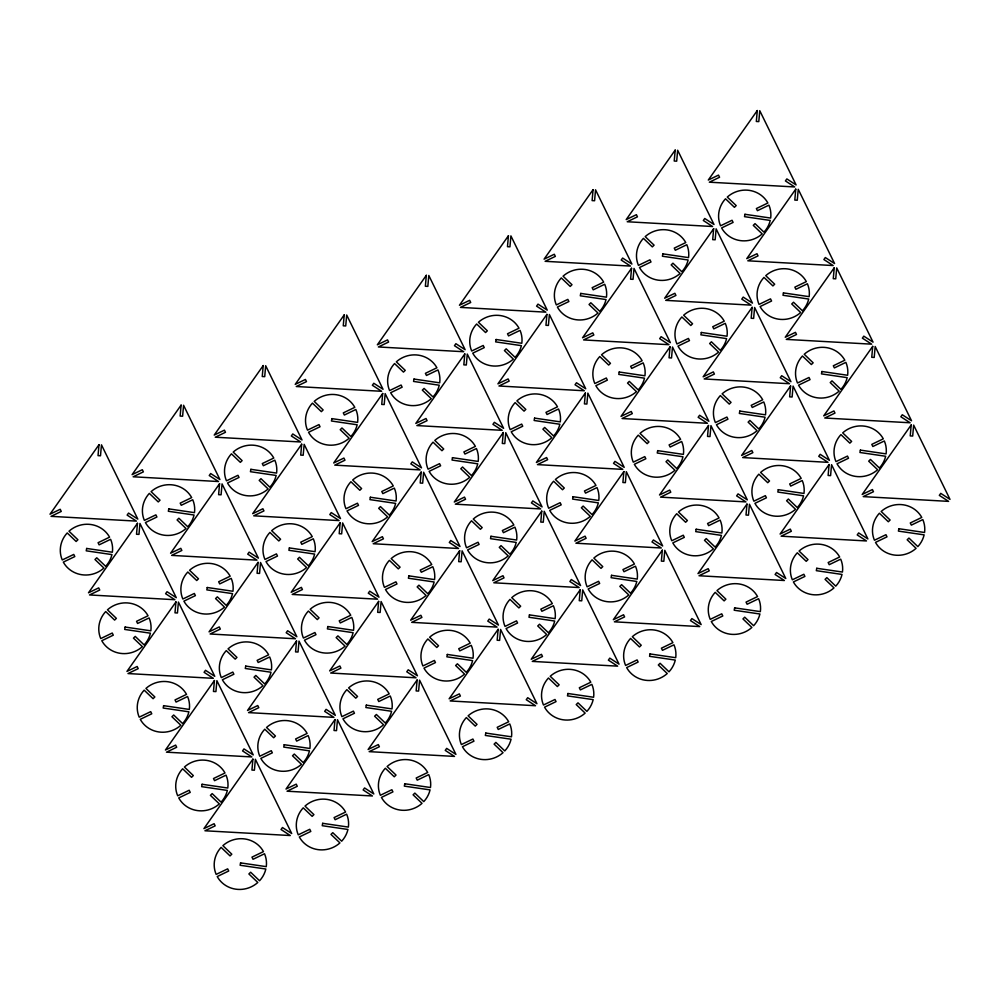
<?xml version="1.0" encoding="UTF-8"?>
<svg xmlns="http://www.w3.org/2000/svg" width="1000" height="1000" viewBox="0 0 1000 1000"><rect width="100%" height="100%" fill="white"/><g stroke="black" fill="none" stroke-linecap="round" stroke-linejoin="round"><path stroke-width="1.5" d="M99 444.7L98.038 455.637L100.5 455.775L101.463 444.837L137.812 519.1L128.55 513.088L127.137 515.1L136.387 521.112L51.05 516.35L61.262 511.425L60.213 509.275L50 514.2L99 444.7M137.475 523.312L136.512 534.25L138.975 534.388L139.938 523.45L176.287 597.712L167.025 591.7L165.613 593.713L174.862 599.712L89.525 594.95L99.738 590.037L98.688 587.888L88.475 592.812L137.475 523.312M181.1 405.138L180.138 416.075L182.613 416.213L183.575 405.275L219.913 479.538L210.662 473.525L209.25 475.538L218.5 481.538L133.162 476.788L143.375 471.863L142.325 469.712L132.113 474.637L181.1 405.138M175.95 601.925L174.988 612.85L177.45 612.987L178.412 602.062L214.762 676.312L205.5 670.3L204.088 672.312L213.337 678.325L128 673.562L138.212 668.637L137.162 666.488L126.95 671.413L175.95 601.925M219.575 483.75L218.612 494.675L221.088 494.812L222.05 483.888L258.387 558.138L249.137 552.137L247.725 554.138L256.975 560.15L171.637 555.388L181.85 550.462L180.8 548.325L170.575 553.237L219.575 483.75M214.425 680.525L213.463 691.462L215.925 691.6L216.887 680.662L253.238 754.925L243.975 748.913L242.562 750.925L251.812 756.938L166.475 752.175L176.688 747.25L175.637 745.1L165.425 750.025L214.425 680.525M263.212 365.575L262.25 376.512L264.713 376.65L265.675 365.712L302.025 439.975L292.775 433.963L291.35 435.975L300.613 441.975L215.263 437.212L225.475 432.3L224.425 430.15L214.213 435.075L263.212 365.575M258.05 562.362L257.087 573.288L259.562 573.425L260.525 562.5L296.863 636.75L287.613 630.737L286.2 632.75L295.45 638.763L210.113 634L220.325 629.075L219.275 626.925L209.05 631.85L258.05 562.362M252.9 759.137L251.938 770.075L254.4 770.212L255.362 759.275L291.712 833.525L282.45 827.525L281.038 829.525L290.287 835.537L204.95 830.775L215.162 825.85L214.112 823.713L203.9 828.637L252.9 759.137M301.688 444.188L300.725 455.112L303.188 455.25L304.15 444.325L340.5 518.575L331.238 512.575L329.825 514.575L339.075 520.588L253.738 515.825L263.95 510.9L262.9 508.762L252.688 513.675L301.688 444.188M296.525 640.962L295.562 651.9L298.038 652.038L299 641.1L335.337 715.362L326.087 709.35L324.675 711.363L333.925 717.362L248.575 712.613L258.8 707.688L257.75 705.537L247.525 710.462L296.525 640.962M344.225 314.887L343.263 325.812L345.725 325.95L346.688 315.025L383.038 389.275L373.787 383.275L372.362 385.275L381.625 391.287L296.275 386.525L306.488 381.6L305.438 379.45L295.225 384.375L344.225 314.887M340.163 522.788L339.2 533.725L341.662 533.862L342.625 522.925L378.975 597.188L369.712 591.175L368.3 593.188L377.55 599.2L292.213 594.438L302.425 589.513L301.375 587.362L291.163 592.288L340.163 522.788M335 719.575L334.038 730.5L336.512 730.638L337.475 719.712L373.812 793.962L364.562 787.962L363.15 789.963L372.4 795.975L287.05 791.213L297.275 786.287L296.225 784.15L286 789.062L335 719.575M382.7 393.488L381.737 404.425L384.2 404.562L385.163 393.625L421.512 467.887L412.262 461.875L410.838 463.888L420.1 469.9L334.75 465.138L344.963 460.213L343.913 458.062L333.7 462.987L382.7 393.488M378.638 601.4L377.675 612.337L380.138 612.475L381.1 601.538L417.45 675.8L408.188 669.788L406.775 671.8L416.025 677.8L330.688 673.037L340.9 668.125L339.85 665.975L329.637 670.9L378.638 601.4M426.325 275.325L425.363 286.25L427.837 286.388L428.8 275.462L465.138 349.712L455.887 343.7L454.475 345.712L463.725 351.725L378.387 346.962L388.6 342.038L387.55 339.888L377.337 344.812L426.325 275.325M421.175 472.1L420.213 483.038L422.675 483.175L423.638 472.238L459.988 546.5L450.725 540.487L449.312 542.5L458.562 548.5L373.225 543.737L383.438 538.825L382.388 536.675L372.175 541.6L421.175 472.1M417.113 680.013L416.15 690.938L418.612 691.075L419.575 680.15L455.925 754.4L446.662 748.388L445.25 750.4L454.5 756.413L369.162 751.65L379.375 746.725L378.325 744.575L368.113 749.5L417.113 680.013M464.8 353.925L463.837 364.862L466.312 365L467.275 354.062L503.612 428.325L494.363 422.312L492.95 424.325L502.2 430.325L416.863 425.575L427.075 420.65L426.025 418.5L415.812 423.425L464.8 353.925M459.65 550.712L458.688 561.638L461.15 561.775L462.113 550.85L498.462 625.1L489.2 619.087L487.788 621.1L497.038 627.112L411.7 622.35L421.912 617.425L420.863 615.275L410.65 620.2L459.65 550.712M508.438 235.75L507.475 246.688L509.938 246.825L510.9 235.888L547.25 310.15L538 304.137L536.575 306.15L545.837 312.162L460.487 307.4L470.712 302.475L469.65 300.325L459.438 305.25L508.438 235.75M503.275 432.537L502.312 443.462L504.787 443.6L505.75 432.675L542.087 506.925L532.837 500.925L531.425 502.925L540.675 508.938L455.337 504.175L465.55 499.25L464.5 497.113L454.288 502.025L503.275 432.537M498.125 629.312L497.163 640.25L499.625 640.387L500.588 629.45L536.938 703.713L527.675 697.7L526.263 699.712L535.513 705.725L450.175 700.962L460.387 696.038L459.338 693.888L449.125 698.812L498.125 629.312M546.912 314.363L545.95 325.3L548.413 325.438L549.375 314.5L585.725 388.762L576.475 382.75L575.05 384.762L584.312 390.763L498.963 386L509.175 381.087L508.125 378.938L497.912 383.862L546.912 314.363M541.75 511.138L540.788 522.075L543.263 522.212L544.225 511.287L580.562 585.538L571.312 579.525L569.9 581.538L579.15 587.55L493.812 582.788L504.025 577.863L502.975 575.712L492.762 580.638L541.75 511.138M593.075 189.675L592.112 200.6L594.587 200.738L595.538 189.812L631.888 264.062L622.638 258.062L621.213 260.062L630.475 266.075L545.125 261.312L555.35 256.388L554.3 254.25L544.075 259.163L593.075 189.675M585.388 392.975L584.425 403.9L586.888 404.038L587.85 393.113L624.2 467.362L614.95 461.362L613.525 463.363L622.788 469.375L537.438 464.613L547.65 459.688L546.6 457.55L536.388 462.463L585.388 392.975M580.225 589.75L579.263 600.688L581.737 600.825L582.7 589.888L619.038 664.15L609.788 658.138L608.375 660.15L617.625 666.15L532.288 661.4L542.5 656.475L541.45 654.325L531.225 659.25L580.225 589.75M631.55 268.275L630.588 279.212L633.05 279.35L634.012 268.412L670.362 342.675L661.112 336.662L659.688 338.675L668.95 344.688L583.6 339.925L593.825 335L592.775 332.85L582.55 337.775L631.55 268.275M623.862 471.575L622.9 482.512L625.363 482.65L626.325 471.712L662.675 545.975L653.425 539.963L652 541.975L661.263 547.987L575.913 543.225L586.125 538.3L585.075 536.15L574.862 541.075L623.862 471.575M675.188 150.113L674.225 161.038L676.688 161.175L677.65 150.25L714 224.5L704.737 218.487L703.325 220.5L712.575 226.513L627.238 221.75L637.45 216.825L636.4 214.675L626.188 219.6L675.188 150.113M670.025 346.887L669.062 357.825L671.525 357.962L672.487 347.025L708.838 421.287L699.587 415.275L698.162 417.287L707.425 423.288L622.075 418.525L632.3 413.612L631.25 411.463L621.025 416.388L670.025 346.887M662.337 550.188L661.375 561.125L663.838 561.263L664.8 550.325L701.15 624.587L691.888 618.575L690.475 620.588L699.725 626.587L614.388 621.825L624.6 616.912L623.55 614.763L613.337 619.688L662.337 550.188M713.662 228.713L712.7 239.65L715.163 239.788L716.125 228.85L752.475 303.113L743.213 297.1L741.8 299.113L751.05 305.125L665.713 300.363L675.925 295.438L674.875 293.288L664.663 298.212L713.662 228.713M708.5 425.5L707.537 436.425L710 436.562L710.962 425.637L747.312 499.888L738.062 493.888L736.637 495.887L745.9 501.9L660.55 497.137L670.775 492.212L669.725 490.075L659.5 494.988L708.5 425.5M757.288 110.55L756.325 121.475L758.8 121.613L759.762 110.688L796.1 184.938L786.85 178.925L785.425 180.938L794.688 186.95L709.338 182.188L719.562 177.262L718.512 175.113L708.288 180.037L757.288 110.55M752.138 307.325L751.175 318.263L753.637 318.4L754.6 307.462L790.95 381.725L781.688 375.712L780.275 377.725L789.525 383.725L704.188 378.963L714.4 374.05L713.35 371.9L703.138 376.825L752.138 307.325M746.975 504.1L746.012 515.037L748.475 515.175L749.438 504.237L785.788 578.5L776.538 572.487L775.113 574.5L784.375 580.513L699.025 575.75L709.25 570.825L708.188 568.675L697.975 573.6L746.975 504.1M795.763 189.15L794.8 200.087L797.275 200.225L798.238 189.288L834.575 263.55L825.325 257.538L823.9 259.55L833.162 265.55L747.812 260.8L758.037 255.875L756.988 253.725L746.762 258.65L795.763 189.15M790.612 385.938L789.65 396.863L792.113 397L793.075 386.075L829.425 460.325L820.163 454.312L818.75 456.325L828 462.337L742.663 457.575L752.875 452.65L751.825 450.5L741.612 455.425L790.612 385.938M834.237 267.762L833.275 278.688L835.738 278.825L836.7 267.9L873.05 342.15L863.8 336.15L862.375 338.15L871.637 344.162L786.287 339.4L796.513 334.475L795.462 332.337L785.238 337.25L834.237 267.762M829.087 464.538L828.125 475.475L830.588 475.613L831.55 464.675L867.887 538.938L858.637 532.925L857.225 534.938L866.475 540.95L781.137 536.188L791.35 531.263L790.3 529.113L780.088 534.038L829.087 464.538M872.712 346.362L871.75 357.3L874.212 357.438L875.175 346.5L911.525 420.763L902.275 414.75L900.85 416.763L910.113 422.775L824.762 418.013L834.987 413.088L833.938 410.938L823.713 415.863L872.712 346.362M911.188 424.975L910.225 435.913L912.688 436.05L913.65 425.112L950 499.375L940.75 493.363L939.325 495.375L948.587 501.375L863.238 496.613L873.462 491.7L872.412 489.55L862.188 494.475L911.188 424.975M86.662 548.45L86.225 550.825L111.95 554.6A26.3 25.238 -21.6 0 1 105.662 566.325L96.75 557.788L94.987 559.525L103.9 568.062A26.3 25.238 -21.6 0 1 63.312 562.112L74.812 556.575L73.763 554.425L62.263 559.963A26.3 25.238 -21.6 0 1 67.225 532.95L76.137 541.487L77.9 539.75L68.987 531.213A26.3 25.238 -21.6 0 1 109.575 537.163L98.075 542.712L99.125 544.85L110.625 539.312A26.3 25.238 -21.6 0 1 112.387 552.225L86.662 548.45M125.138 627.062L124.7 629.438L150.425 633.2A26.3 25.238 -21.6 0 1 144.137 644.938L135.225 636.4L133.463 638.138L142.375 646.663A26.3 25.238 -21.6 0 1 101.788 640.725L113.287 635.175L112.238 633.038L100.738 638.575A26.3 25.238 -21.6 0 1 105.7 611.562L114.612 620.087L116.375 618.362L107.463 609.825A26.3 25.238 -21.6 0 1 148.05 615.775L136.55 621.312L137.6 623.462L149.1 617.925A26.3 25.238 -21.6 0 1 150.85 630.825L125.138 627.062M168.775 508.888L168.337 511.262L194.05 515.025A26.3 25.238 -21.6 0 1 187.775 526.763L178.863 518.225L177.1 519.963L186.012 528.5A26.3 25.238 -21.6 0 1 145.425 522.55L156.925 517L155.875 514.862L144.375 520.4A26.3 25.238 -21.6 0 1 149.338 493.387L158.25 501.925L160.012 500.188L151.1 491.65A26.3 25.238 -21.6 0 1 191.688 497.6L180.188 503.137L181.238 505.288L192.738 499.75A26.3 25.238 -21.6 0 1 194.488 512.65L168.775 508.888M163.612 705.662L163.175 708.037L188.9 711.812A26.3 25.238 -21.6 0 1 182.613 723.538L173.7 715.013L171.938 716.737L180.85 725.275A26.3 25.238 -21.6 0 1 140.262 719.325L151.762 713.787L150.712 711.637L139.213 717.175A26.3 25.238 -21.6 0 1 144.175 690.163L153.088 698.7L154.85 696.963L145.938 688.438A26.3 25.238 -21.6 0 1 186.525 694.375L175.025 699.925L176.075 702.075L187.575 696.525A26.3 25.238 -21.6 0 1 189.325 709.438L163.612 705.662M207.25 587.5L206.812 589.875L232.525 593.638A26.3 25.238 -21.6 0 1 226.25 605.375L217.338 596.838L215.575 598.575L224.488 607.1A26.3 25.238 -21.6 0 1 183.9 601.15L195.4 595.612L194.338 593.462L182.838 599.012A26.3 25.238 -21.6 0 1 187.812 572L196.725 580.525L198.487 578.787L189.575 570.262A26.3 25.238 -21.6 0 1 230.162 576.213L218.663 581.75L219.713 583.9L231.213 578.35A26.3 25.238 -21.6 0 1 232.963 591.263L207.25 587.5M250.875 469.325L250.438 471.7L276.163 475.462A26.3 25.238 -21.6 0 1 269.875 487.2L260.963 478.663L259.2 480.4L268.113 488.938A26.3 25.238 -21.6 0 1 227.525 482.987L239.025 477.438L237.975 475.3L226.475 480.838A26.3 25.238 -21.6 0 1 231.438 453.825L240.35 462.35L242.113 460.625L233.2 452.088A26.3 25.238 -21.6 0 1 273.788 458.038L262.288 463.575L263.337 465.725L274.837 460.188A26.3 25.238 -21.6 0 1 276.6 473.088L250.875 469.325M202.087 784.275L201.65 786.65L227.362 790.425A26.3 25.238 -21.6 0 1 221.088 802.15L212.175 793.612L210.413 795.35L219.325 803.888A26.3 25.238 -21.6 0 1 178.738 797.938L190.238 792.4L189.188 790.25L177.688 795.788A26.3 25.238 -21.6 0 1 182.65 768.775L191.562 777.312L193.325 775.575L184.412 767.038A26.3 25.238 -21.6 0 1 225 772.987L213.5 778.525L214.55 780.675L226.05 775.138A26.3 25.238 -21.6 0 1 227.8 788.037L202.087 784.275M245.725 666.1L245.287 668.475L271 672.25A26.3 25.238 -21.6 0 1 264.725 683.975L255.812 675.45L254.05 677.175L262.962 685.713A26.3 25.238 -21.6 0 1 222.375 679.762L233.875 674.225L232.812 672.075L221.312 677.613A26.3 25.238 -21.6 0 1 226.287 650.6L235.2 659.137L236.962 657.4L228.05 648.863A26.3 25.238 -21.6 0 1 268.637 654.812L257.137 660.362L258.188 662.5L269.688 656.963A26.3 25.238 -21.6 0 1 271.438 669.875L245.725 666.1M289.35 547.925L288.913 550.3L314.637 554.075A26.3 25.238 -21.6 0 1 308.35 565.8L299.438 557.275L297.675 559.012L306.588 567.537A26.3 25.238 -21.6 0 1 266 561.587L277.5 556.05L276.45 553.9L264.95 559.45A26.3 25.238 -21.6 0 1 269.913 532.425L278.825 540.962L280.587 539.225L271.675 530.7A26.3 25.238 -21.6 0 1 312.262 536.65L300.763 542.188L301.812 544.338L313.312 538.787A26.3 25.238 -21.6 0 1 315.075 551.7L289.35 547.925M240.562 862.887L240.125 865.263L265.837 869.025A26.3 25.238 -21.6 0 1 259.562 880.763L250.65 872.225L248.888 873.962L257.8 882.487A26.3 25.238 -21.6 0 1 217.213 876.55L228.713 871L227.662 868.85L216.163 874.4A26.3 25.238 -21.6 0 1 221.125 847.387L230.037 855.913L231.8 854.188L222.887 845.65A26.3 25.238 -21.6 0 1 263.475 851.6L251.975 857.138L253.025 859.287L264.525 853.75A26.3 25.238 -21.6 0 1 266.275 866.65L240.562 862.887M331.887 418.625L331.45 421L357.175 424.775A26.3 25.238 -21.6 0 1 350.887 436.5L341.975 427.975L340.213 429.7L349.125 438.237A26.3 25.238 -21.6 0 1 308.538 432.287L320.037 426.75L318.988 424.6L307.488 430.15A26.3 25.238 -21.6 0 1 312.45 403.125L321.362 411.662L323.125 409.925L314.212 401.4A26.3 25.238 -21.6 0 1 354.8 407.35L343.3 412.887L344.35 415.037L355.85 409.487A26.3 25.238 -21.6 0 1 357.612 422.4L331.887 418.625M284.2 744.712L283.762 747.087L309.475 750.85A26.3 25.238 -21.6 0 1 303.2 762.588L294.288 754.05L292.512 755.788L301.438 764.325A26.3 25.238 -21.6 0 1 260.837 758.375L272.337 752.825L271.288 750.688L259.788 756.225A26.3 25.238 -21.6 0 1 264.762 729.212L273.675 737.75L275.438 736.012L266.525 727.475A26.3 25.238 -21.6 0 1 307.113 733.425L295.613 738.962L296.663 741.112L308.163 735.575A26.3 25.238 -21.6 0 1 309.913 748.475L284.2 744.712M327.825 626.538L327.388 628.913L353.113 632.688A26.3 25.238 -21.6 0 1 346.825 644.412L337.912 635.875L336.15 637.612L345.062 646.15A26.3 25.238 -21.6 0 1 304.475 640.2L315.975 634.663L314.925 632.513L303.425 638.05A26.3 25.238 -21.6 0 1 308.387 611.038L317.3 619.575L319.062 617.837L310.15 609.3A26.3 25.238 -21.6 0 1 350.737 615.25L339.237 620.8L340.288 622.938L351.788 617.4A26.3 25.238 -21.6 0 1 353.55 630.312L327.825 626.538M370.363 497.238L369.925 499.613L395.65 503.387A26.3 25.238 -21.6 0 1 389.363 515.112L380.45 506.575L378.688 508.312L387.6 516.85A26.3 25.238 -21.6 0 1 347.013 510.9L358.512 505.363L357.463 503.212L345.962 508.75A26.3 25.238 -21.6 0 1 350.925 481.737L359.837 490.275L361.6 488.537L352.688 480A26.3 25.238 -21.6 0 1 393.275 485.95L381.775 491.5L382.825 493.638L394.325 488.1A26.3 25.238 -21.6 0 1 396.087 501.012L370.363 497.238M322.675 823.312L322.238 825.7L347.95 829.463A26.3 25.238 -21.6 0 1 341.675 841.2L332.762 832.663L330.988 834.4L339.913 842.925A26.3 25.238 -21.6 0 1 299.312 836.975L310.812 831.438L309.762 829.287L298.263 834.837A26.3 25.238 -21.6 0 1 303.225 807.825L312.15 816.35L313.913 814.613L305 806.087A26.3 25.238 -21.6 0 1 345.588 812.038L334.087 817.575L335.138 819.725L346.637 814.175A26.3 25.238 -21.6 0 1 348.387 827.087L322.675 823.312M414 379.062L413.562 381.438L439.275 385.213A26.3 25.238 -21.6 0 1 433 396.938L424.087 388.413L422.325 390.138L431.238 398.675A26.3 25.238 -21.6 0 1 390.65 392.725L402.15 387.188L401.1 385.037L389.6 390.575A26.3 25.238 -21.6 0 1 394.562 363.562L403.475 372.1L405.238 370.363L396.325 361.838A26.3 25.238 -21.6 0 1 436.912 367.775L425.412 373.325L426.463 375.462L437.962 369.925A26.3 25.238 -21.6 0 1 439.712 382.837L414 379.062M366.3 705.15L365.863 707.525L391.587 711.287A26.3 25.238 -21.6 0 1 385.3 723.025L376.388 714.488L374.625 716.225L383.537 724.75A26.3 25.238 -21.6 0 1 342.95 718.812L354.45 713.263L353.4 711.125L341.9 716.663A26.3 25.238 -21.6 0 1 346.863 689.65L355.775 698.175L357.537 696.45L348.625 687.913A26.3 25.238 -21.6 0 1 389.212 693.863L377.713 699.4L378.762 701.55L390.262 696.012A26.3 25.238 -21.6 0 1 392.013 708.913L366.3 705.15M408.837 575.85L408.4 578.225L434.125 581.987A26.3 25.238 -21.6 0 1 427.837 593.725L418.925 585.188L417.163 586.925L426.075 595.45A26.3 25.238 -21.6 0 1 385.487 589.513L396.987 583.962L395.938 581.825L384.438 587.362A26.3 25.238 -21.6 0 1 389.4 560.35L398.312 568.875L400.075 567.15L391.163 558.612A26.3 25.238 -21.6 0 1 431.75 564.562L420.25 570.1L421.3 572.25L432.8 566.712A26.3 25.238 -21.6 0 1 434.562 579.612L408.837 575.85M452.475 457.675L452.038 460.05L477.75 463.812A26.3 25.238 -21.6 0 1 471.475 475.55L462.562 467.013L460.8 468.75L469.712 477.287A26.3 25.238 -21.6 0 1 429.125 471.337L440.625 465.788L439.575 463.65L428.075 469.188A26.3 25.238 -21.6 0 1 433.038 442.175L441.95 450.712L443.713 448.975L434.8 440.438A26.3 25.238 -21.6 0 1 475.387 446.388L463.888 451.925L464.938 454.075L476.438 448.537A26.3 25.238 -21.6 0 1 478.188 461.438L452.475 457.675M404.775 783.75L404.338 786.125L430.062 789.9A26.3 25.238 -21.6 0 1 423.775 801.625L414.862 793.1L413.1 794.825L422.013 803.363A26.3 25.238 -21.6 0 1 381.425 797.412L392.925 791.875L391.875 789.725L380.375 795.275A26.3 25.238 -21.6 0 1 385.337 768.25L394.25 776.787L396.012 775.05L387.1 766.525A26.3 25.238 -21.6 0 1 427.688 772.475L416.188 778.012L417.238 780.163L428.738 774.613A26.3 25.238 -21.6 0 1 430.487 787.525L404.775 783.75M496.1 339.5L495.662 341.875L521.388 345.65A26.3 25.238 -21.6 0 1 515.1 357.375L506.188 348.837L504.425 350.575L513.337 359.113A26.3 25.238 -21.6 0 1 472.75 353.162L484.25 347.625L483.2 345.475L471.7 351.012A26.3 25.238 -21.6 0 1 476.662 324L485.575 332.537L487.337 330.8L478.425 322.262A26.3 25.238 -21.6 0 1 519.012 328.212L507.512 333.762L508.562 335.9L520.062 330.363A26.3 25.238 -21.6 0 1 521.825 343.275L496.1 339.5M447.312 654.45L446.875 656.825L472.6 660.6A26.3 25.238 -21.6 0 1 466.312 672.325L457.4 663.8L455.637 665.525L464.55 674.062A26.3 25.238 -21.6 0 1 423.963 668.112L435.462 662.575L434.412 660.425L422.912 665.962A26.3 25.238 -21.6 0 1 427.875 638.95L436.788 647.487L438.55 645.75L429.637 637.225A26.3 25.238 -21.6 0 1 470.225 643.162L458.725 648.713L459.775 650.863L471.275 645.312A26.3 25.238 -21.6 0 1 473.038 658.225L447.312 654.45M490.95 536.287L490.513 538.663L516.225 542.425A26.3 25.238 -21.6 0 1 509.95 554.163L501.037 545.625L499.275 547.362L508.188 555.887A26.3 25.238 -21.6 0 1 467.6 549.938L479.1 544.4L478.05 542.25L466.55 547.8A26.3 25.238 -21.6 0 1 471.512 520.788L480.425 529.312L482.188 527.575L473.275 519.05A26.3 25.238 -21.6 0 1 513.862 525L502.362 530.538L503.413 532.688L514.913 527.137A26.3 25.238 -21.6 0 1 516.663 540.05L490.95 536.287M534.575 418.113L534.138 420.487L559.862 424.25A26.3 25.238 -21.6 0 1 553.575 435.988L544.663 427.45L542.9 429.188L551.812 437.725A26.3 25.238 -21.6 0 1 511.225 431.775L522.725 426.225L521.675 424.087L510.175 429.625A26.3 25.238 -21.6 0 1 515.138 402.612L524.05 411.138L525.812 409.412L516.9 400.875A26.3 25.238 -21.6 0 1 557.487 406.825L545.988 412.362L547.038 414.513L558.538 408.975A26.3 25.238 -21.6 0 1 560.3 421.875L534.575 418.113M485.788 733.062L485.35 735.438L511.075 739.212A26.3 25.238 -21.6 0 1 504.787 750.938L495.875 742.4L494.113 744.137L503.025 752.675A26.3 25.238 -21.6 0 1 462.438 746.725L473.938 741.188L472.887 739.038L461.388 744.575A26.3 25.238 -21.6 0 1 466.35 717.562L475.262 726.1L477.025 724.362L468.113 715.825A26.3 25.238 -21.6 0 1 508.7 721.775L497.2 727.312L498.25 729.463L509.75 723.925A26.3 25.238 -21.6 0 1 511.5 736.825L485.788 733.062M580.737 293.412L580.3 295.8L606.025 299.562A26.3 25.238 -21.6 0 1 599.75 311.3L590.825 302.762L589.062 304.5L597.975 313.025A26.3 25.238 -21.6 0 1 557.388 307.075L568.888 301.537L567.837 299.387L556.337 304.938A26.3 25.238 -21.6 0 1 561.3 277.925L570.212 286.45L571.987 284.713L563.062 276.188A26.3 25.238 -21.6 0 1 603.663 282.137L592.163 287.675L593.212 289.825L604.712 284.275A26.3 25.238 -21.6 0 1 606.462 297.188L580.737 293.412M529.425 614.888L528.987 617.263L554.7 621.038A26.3 25.238 -21.6 0 1 548.425 632.762L539.513 624.237L537.75 625.962L546.663 634.5A26.3 25.238 -21.6 0 1 506.075 628.55L517.575 623.013L516.525 620.862L505.025 626.4A26.3 25.238 -21.6 0 1 509.988 599.388L518.9 607.925L520.662 606.188L511.75 597.65A26.3 25.238 -21.6 0 1 552.337 603.6L540.837 609.15L541.888 611.287L553.387 605.75A26.3 25.238 -21.6 0 1 555.138 618.663L529.425 614.888M573.05 496.712L572.612 499.087L598.337 502.863A26.3 25.238 -21.6 0 1 592.05 514.587L583.138 506.062L581.375 507.8L590.288 516.325A26.3 25.238 -21.6 0 1 549.7 510.375L561.2 504.837L560.15 502.688L548.65 508.237A26.3 25.238 -21.6 0 1 553.612 481.213L562.525 489.75L564.288 488.013L555.375 479.487A26.3 25.238 -21.6 0 1 595.962 485.438L584.462 490.975L585.513 493.125L597.013 487.575A26.3 25.238 -21.6 0 1 598.775 500.487L573.05 496.712M619.212 372.025L618.775 374.4L644.5 378.175A26.3 25.238 -21.6 0 1 638.225 389.9L629.3 381.375L627.537 383.1L636.45 391.637A26.3 25.238 -21.6 0 1 595.862 385.688L607.362 380.15L606.312 378L594.812 383.537A26.3 25.238 -21.6 0 1 599.775 356.525L608.688 365.062L610.462 363.325L601.538 354.787A26.3 25.238 -21.6 0 1 642.138 360.737L630.638 366.287L631.688 368.425L643.188 362.887A26.3 25.238 -21.6 0 1 644.938 375.8L619.212 372.025M567.9 693.5L567.463 695.875L593.175 699.638A26.3 25.238 -21.6 0 1 586.9 711.375L577.987 702.837L576.225 704.575L585.138 713.112A26.3 25.238 -21.6 0 1 544.55 707.163L556.05 701.612L554.987 699.475L543.488 705.013A26.3 25.238 -21.6 0 1 548.462 678L557.375 686.538L559.138 684.8L550.225 676.263A26.3 25.238 -21.6 0 1 590.812 682.212L579.312 687.75L580.363 689.9L591.862 684.362A26.3 25.238 -21.6 0 1 593.612 697.262L567.9 693.5M662.85 253.85L662.412 256.225L688.125 260A26.3 25.238 -21.6 0 1 681.85 271.725L672.938 263.2L671.175 264.925L680.088 273.463A26.3 25.238 -21.6 0 1 639.5 267.512L651 261.975L649.95 259.825L638.45 265.375A26.3 25.238 -21.6 0 1 643.413 238.35L652.325 246.887L654.087 245.15L645.175 236.625A26.3 25.238 -21.6 0 1 685.763 242.575L674.262 248.113L675.312 250.263L686.812 244.713A26.3 25.238 -21.6 0 1 688.562 257.625L662.85 253.85M611.525 575.325L611.087 577.7L636.812 581.475A26.3 25.238 -21.6 0 1 630.525 593.2L621.613 584.663L619.85 586.4L628.763 594.938A26.3 25.238 -21.6 0 1 588.175 588.987L599.675 583.45L598.625 581.3L587.125 586.838A26.3 25.238 -21.6 0 1 592.087 559.825L601 568.362L602.762 566.625L593.85 558.088A26.3 25.238 -21.6 0 1 634.438 564.038L622.938 569.587L623.987 571.725L635.487 566.188A26.3 25.238 -21.6 0 1 637.25 579.1L611.525 575.325M657.688 450.637L657.25 453.013L682.975 456.775A26.3 25.238 -21.6 0 1 676.688 468.512L667.775 459.975L666.012 461.712L674.925 470.25A26.3 25.238 -21.6 0 1 634.338 464.3L645.837 458.75L644.788 456.613L633.288 462.15A26.3 25.238 -21.6 0 1 638.25 435.138L647.163 443.663L648.938 441.938L640.013 433.4A26.3 25.238 -21.6 0 1 680.612 439.35L669.112 444.888L670.163 447.038L681.663 441.5A26.3 25.238 -21.6 0 1 683.413 454.4L657.688 450.637M701.325 332.463L700.888 334.837L726.6 338.612A26.3 25.238 -21.6 0 1 720.325 350.337L711.413 341.8L709.65 343.537L718.562 352.075A26.3 25.238 -21.6 0 1 677.975 346.125L689.475 340.588L688.425 338.438L676.925 343.975A26.3 25.238 -21.6 0 1 681.888 316.962L690.8 325.5L692.562 323.762L683.65 315.225A26.3 25.238 -21.6 0 1 724.237 321.175L712.738 326.712L713.787 328.862L725.288 323.325A26.3 25.238 -21.6 0 1 727.038 336.225L701.325 332.463M650 653.938L649.562 656.312L675.288 660.075A26.3 25.238 -21.6 0 1 669 671.812L660.088 663.275L658.325 665.013L667.237 673.538A26.3 25.238 -21.6 0 1 626.65 667.6L638.15 662.05L637.1 659.912L625.6 665.45A26.3 25.238 -21.6 0 1 630.562 638.438L639.475 646.963L641.237 645.238L632.325 636.7A26.3 25.238 -21.6 0 1 672.913 642.65L661.413 648.188L662.463 650.337L673.962 644.8A26.3 25.238 -21.6 0 1 675.725 657.7L650 653.938M744.95 214.288L744.525 216.663L770.238 220.438A26.3 25.238 -21.6 0 1 763.962 232.162L755.037 223.637L753.275 225.362L762.188 233.9A26.3 25.238 -21.6 0 1 721.6 227.95L733.1 222.413L732.05 220.263L720.55 225.8A26.3 25.238 -21.6 0 1 725.512 198.787L734.438 207.325L736.2 205.588L727.288 197.062A26.3 25.238 -21.6 0 1 767.875 203L756.375 208.55L757.425 210.688L768.925 205.15A26.3 25.238 -21.6 0 1 770.675 218.062L744.95 214.288M696.162 529.237L695.725 531.625L721.45 535.388A26.3 25.238 -21.6 0 1 715.163 547.112L706.25 538.587L704.488 540.325L713.4 548.85A26.3 25.238 -21.6 0 1 672.812 542.9L684.312 537.362L683.263 535.212L671.762 540.763A26.3 25.238 -21.6 0 1 676.725 513.737L685.638 522.275L687.4 520.538L678.487 512.013A26.3 25.238 -21.6 0 1 719.075 517.962L707.575 523.5L708.637 525.65L720.138 520.1A26.3 25.238 -21.6 0 1 721.888 533.013L696.162 529.237M739.8 411.075L739.362 413.45L765.075 417.212A26.3 25.238 -21.6 0 1 758.8 428.95L749.887 420.412L748.125 422.15L757.038 430.675A26.3 25.238 -21.6 0 1 716.45 424.738L727.95 419.188L726.9 417.05L715.4 422.587A26.3 25.238 -21.6 0 1 720.362 395.575L729.275 404.1L731.038 402.375L722.125 393.837A26.3 25.238 -21.6 0 1 762.712 399.787L751.213 405.325L752.262 407.475L763.763 401.938A26.3 25.238 -21.6 0 1 765.512 414.837L739.8 411.075M783.425 292.9L783 295.275L808.713 299.037A26.3 25.238 -21.6 0 1 802.438 310.775L793.512 302.238L791.75 303.975L800.662 312.512A26.3 25.238 -21.6 0 1 760.075 306.562L771.575 301.012L770.525 298.875L759.025 304.413A26.3 25.238 -21.6 0 1 763.988 277.4L772.913 285.938L774.675 284.2L765.75 275.663A26.3 25.238 -21.6 0 1 806.35 281.613L794.85 287.15L795.9 289.3L807.4 283.762A26.3 25.238 -21.6 0 1 809.15 296.663L783.425 292.9M734.638 607.85L734.2 610.225L759.925 614A26.3 25.238 -21.6 0 1 753.637 625.725L744.725 617.188L742.962 618.925L751.875 627.463A26.3 25.238 -21.6 0 1 711.287 621.512L722.788 615.975L721.737 613.825L710.238 619.362A26.3 25.238 -21.6 0 1 715.2 592.35L724.112 600.887L725.875 599.15L716.963 590.612A26.3 25.238 -21.6 0 1 757.55 596.562L746.05 602.112L747.113 604.25L758.612 598.713A26.3 25.238 -21.6 0 1 760.362 611.625L734.638 607.85M778.275 489.675L777.837 492.05L803.55 495.825A26.3 25.238 -21.6 0 1 797.275 507.55L788.363 499.025L786.6 500.75L795.512 509.288A26.3 25.238 -21.6 0 1 754.925 503.338L766.425 497.8L765.375 495.65L753.875 501.188A26.3 25.238 -21.6 0 1 758.838 474.175L767.75 482.713L769.513 480.975L760.6 472.45A26.3 25.238 -21.6 0 1 801.188 478.387L789.688 483.938L790.738 486.087L802.237 480.538A26.3 25.238 -21.6 0 1 803.988 493.45L778.275 489.675M821.9 371.5L821.462 373.888L847.188 377.65A26.3 25.238 -21.6 0 1 840.913 389.387L831.988 380.85L830.225 382.587L839.137 391.112A26.3 25.238 -21.6 0 1 798.55 385.163L810.05 379.625L809 377.475L797.5 383.025A26.3 25.238 -21.6 0 1 802.463 356.012L811.375 364.538L813.15 362.8L804.225 354.275A26.3 25.238 -21.6 0 1 844.825 360.225L833.325 365.763L834.375 367.912L845.875 362.362A26.3 25.238 -21.6 0 1 847.625 375.275L821.9 371.5M816.75 568.288L816.312 570.662L842.025 574.438A26.3 25.238 -21.6 0 1 835.75 586.163L826.838 577.625L825.075 579.362L833.988 587.9A26.3 25.238 -21.6 0 1 793.4 581.95L804.9 576.413L803.85 574.263L792.35 579.8A26.3 25.238 -21.6 0 1 797.312 552.788L806.225 561.325L807.987 559.587L799.075 551.05A26.3 25.238 -21.6 0 1 839.663 557L828.162 562.537L829.212 564.688L840.713 559.15A26.3 25.238 -21.6 0 1 842.463 572.05L816.75 568.288M860.375 450.112L859.938 452.488L885.662 456.262A26.3 25.238 -21.6 0 1 879.388 467.987L870.462 459.462L868.7 461.188L877.613 469.725A26.3 25.238 -21.6 0 1 837.025 463.775L848.525 458.237L847.475 456.087L835.975 461.625A26.3 25.238 -21.6 0 1 840.938 434.613L849.85 443.15L851.625 441.413L842.7 432.875A26.3 25.238 -21.6 0 1 883.3 438.825L871.8 444.375L872.85 446.512L884.35 440.975A26.3 25.238 -21.6 0 1 886.1 453.888L860.375 450.112M898.85 528.725L898.413 531.1L924.137 534.862A26.3 25.238 -21.6 0 1 917.85 546.6L908.938 538.062L907.175 539.8L916.087 548.337A26.3 25.238 -21.6 0 1 875.5 542.388L887 536.838L885.95 534.7L874.45 540.237A26.3 25.238 -21.6 0 1 879.412 513.225L888.325 521.75L890.1 520.025L881.175 511.488A26.3 25.238 -21.6 0 1 921.775 517.438L910.275 522.975L911.325 525.125L922.825 519.587A26.3 25.238 -21.6 0 1 924.575 532.487L898.85 528.725"/></g></svg>
